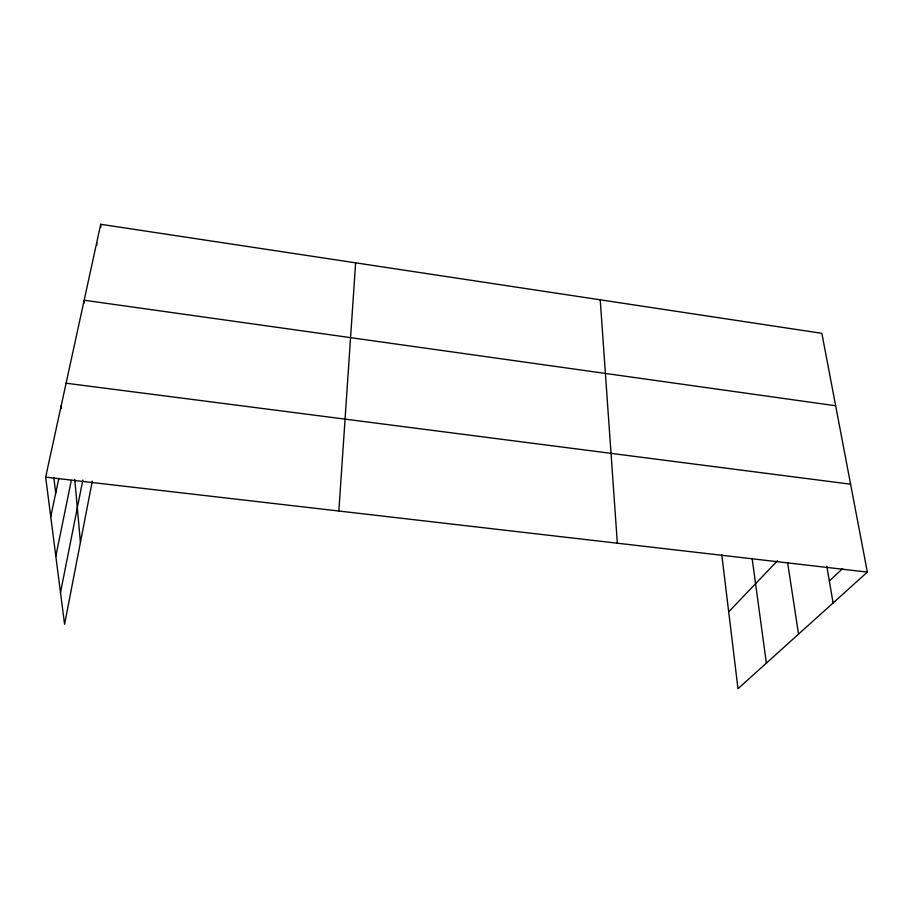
<?xml version="1.0" encoding="UTF-8"?>
<svg xmlns="http://www.w3.org/2000/svg" width="913" height="913" viewBox="0 0 913 913"><rect width="100%" height="100%" fill="white"/><g stroke="black" fill="none" stroke-linecap="round" stroke-linejoin="round"><path stroke-width="1.37" d="M338.849 511.029L355.625 262.83M92.293 481.117L64.572 624.252L45.65 477.145L100.704 224.29L821.848 333.325L867.35 572.097L737.989 688.71L721.806 554.944M60.498 592.571L82.832 480.078M55.819 556.222L71.328 480.341M50.74 516.735L58.843 478.298M728.688 611.824L777.408 560.822M829.335 581.01L842.608 568.559M45.65 477.145L867.35 572.097M66.101 383.209L850.596 484.198M835.657 405.771L84.167 300.229L84.35 303.025M826.801 566.22L833.101 602.968M787.599 562.511L798.533 634.136M752.129 558.322L766.349 663.146M53.901 477.864L55.704 493.191M61.171 405.84L61.445 408.636M74.752 479.279L80.435 542.356M600.229 299.818L617.348 543.212M96.71 242.664L96.835 245.46M100.704 224.29L100.818 227.097"/></g></svg>
